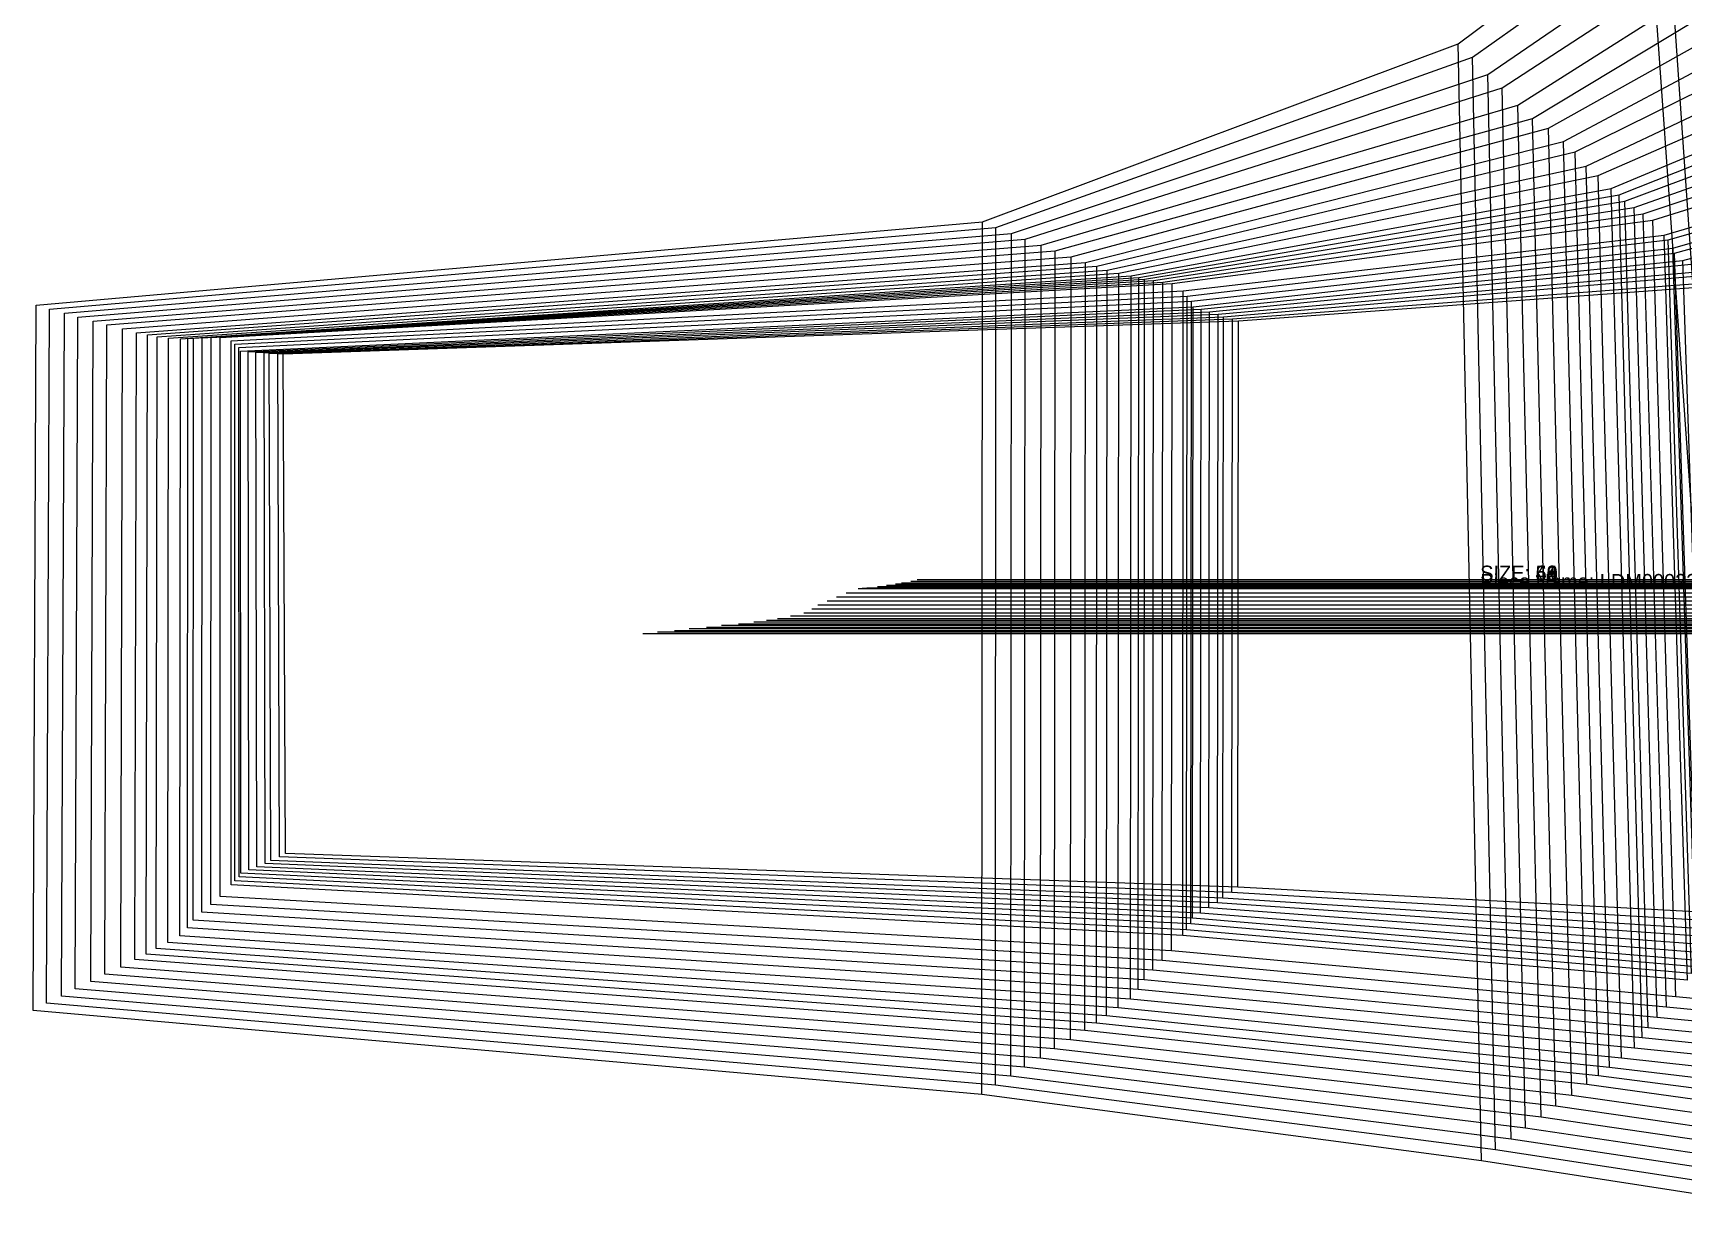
# Model space of a CAD drawing. Extents: x -103 to 6, y 0 to 147.
# Drawn here: x -102.75 to -75.07, y 110.68 to 130.27 of the extents above; entities that cross this region are included whole.
import ezdxf

# ---------------------------------------------------------------- set-up
doc = ezdxf.new("R2010")
doc.units = 0

# ---------------------------------------------------------------- blocks, each defined once
blk = doc.blocks.new('LDM000222D-VS-F-BK_22')
at = {"layer": '1'}
blk.add_lwpolyline([(-74.0444, 115.4865), (-82.5399, 115.9475), (-82.5399, 115.9475), (-98.521, 116.5115), (-98.521, 116.5115), (-98.5546, 124.8905), (-98.5546, 124.8905), (-82.5299, 125.4445), (-82.5299, 125.4445), (-74.4346, 126.0404)], dxfattribs=at)
at = {"layer": '5'}
blk.add_line((-87.9194, 121.1085), (-66.8929, 121.1085), dxfattribs=at)
at = {"layer": '7'}
blk.add_line((-87.9194, 121.1085), (-66.8929, 121.1085), dxfattribs=at)
at = {"layer": '8'}
blk.add_line((-82.5399, 115.9475), (-82.5299, 125.4445), dxfattribs=at)
at = {"layer": '1'}
for s, p in [('SIZE: 22', (-78.4716, 121.0901)), ('Piece Name: LDM000222D-VS-F-BK', (-78.4716, 120.9501))]:
    blk.add_text(s, height=0.25, dxfattribs=at).set_placement(p)
blk = doc.blocks.new('LDM000222D-VS-F-BK_23')
at = {"layer": '1'}
blk.add_lwpolyline([(-74.1451, 115.3549), (-82.6395, 115.8579), (-82.6395, 115.8579), (-98.6191, 116.4539), (-98.6191, 116.4539), (-98.6454, 124.8949), (-98.6454, 124.8949), (-82.6295, 125.4809), (-82.6295, 125.4809), (-74.5353, 126.0967)], dxfattribs=at)
at = {"layer": '5'}
blk.add_line((-88.0256, 121.0819), (-66.9991, 121.0819), dxfattribs=at)
at = {"layer": '7'}
blk.add_line((-88.0256, 121.0819), (-66.9991, 121.0819), dxfattribs=at)
at = {"layer": '8'}
blk.add_line((-82.6395, 115.8579), (-82.6295, 125.4809), dxfattribs=at)
at = {"layer": '1'}
for s, p in [('SIZE: 23', (-78.4715, 121.0901)), ('Piece Name: LDM000222D-VS-F-BK', (-78.4715, 120.9501))]:
    blk.add_text(s, height=0.25, dxfattribs=at).set_placement(p)
blk = doc.blocks.new('LDM000222D-VS-F-BK_24')
at = {"layer": '1'}
blk.add_lwpolyline([(-74.2981, 115.22), (-82.7881, 115.765), (-82.7881, 115.765), (-98.7662, 116.393), (-98.7662, 116.393), (-98.7936, 124.896), (-98.7936, 124.896), (-82.7781, 125.514), (-82.7781, 125.514), (-74.6883, 126.2117)], dxfattribs=at)
at = {"layer": '5'}
blk.add_line((-88.1807, 121.052), (-67.1542, 121.052), dxfattribs=at)
at = {"layer": '7'}
blk.add_line((-88.1807, 121.052), (-67.1542, 121.052), dxfattribs=at)
at = {"layer": '8'}
blk.add_line((-82.7881, 115.765), (-82.7781, 125.514), dxfattribs=at)
at = {"layer": '1'}
for s, p in [('SIZE: 24', (-78.4716, 121.0901)), ('Piece Name: LDM000222D-VS-F-BK', (-78.4716, 120.9501))]:
    blk.add_text(s, height=0.25, dxfattribs=at).set_placement(p)
blk = doc.blocks.new('LDM000222D-VS-F-BK_25')
at = {"layer": '1'}
blk.add_lwpolyline([(-74.3929, 115.0962), (-82.8814, 115.6832), (-82.8814, 115.6832), (-98.8579, 116.3432), (-98.8579, 116.3432), (-98.8778, 124.9082), (-98.8778, 124.9082), (-82.8714, 125.5582), (-82.8714, 125.5582), (-74.7831, 126.2758)], dxfattribs=at)
at = {"layer": '5'}
blk.add_line((-88.283, 121.0332), (-67.2565, 121.0332), dxfattribs=at)
at = {"layer": '7'}
blk.add_line((-88.283, 121.0332), (-67.2565, 121.0332), dxfattribs=at)
at = {"layer": '8'}
blk.add_line((-82.8814, 115.6832), (-82.8714, 125.5582), dxfattribs=at)
at = {"layer": '1'}
for s, p in [('SIZE: 25', (-78.4716, 121.0901)), ('Piece Name: LDM000222D-VS-F-BK', (-78.4716, 120.9501))]:
    blk.add_text(s, height=0.25, dxfattribs=at).set_placement(p)
blk = doc.blocks.new('LDM000222D-VS-F-BK_26')
at = {"layer": '1'}
blk.add_lwpolyline([(-74.5433, 114.9686), (-83.0264, 115.5976), (-83.0264, 115.5976), (-99.0012, 116.2896), (-99.0012, 116.2896), (-99.0167, 124.9166), (-99.0167, 124.9166), (-83.0164, 125.5986), (-83.0164, 125.5986), (-74.9335, 126.398)], dxfattribs=at)
at = {"layer": '5'}
blk.add_line((-88.4362, 121.0106), (-67.4097, 121.0106), dxfattribs=at)
at = {"layer": '7'}
blk.add_line((-88.4362, 121.0106), (-67.4097, 121.0106), dxfattribs=at)
at = {"layer": '8'}
blk.add_line((-83.0264, 115.5976), (-83.0164, 125.5986), dxfattribs=at)
at = {"layer": '1'}
for s, p in [('SIZE: 26', (-78.4716, 121.0901)), ('Piece Name: LDM000222D-VS-F-BK', (-78.4716, 120.9501))]:
    blk.add_text(s, height=0.25, dxfattribs=at).set_placement(p)
blk = doc.blocks.new('LDM000222D-VS-F-BK_27')
at = {"layer": '1'}
blk.add_lwpolyline([(-74.6812, 114.8418), (-83.1626, 115.5128), (-83.1626, 115.5128), (-99.1356, 116.2368), (-99.1356, 116.2368), (-99.1467, 124.9258), (-99.1467, 124.9258), (-83.1526, 125.6398), (-83.1526, 125.6398), (-75.0714, 126.459), (-70.7216, 127.6305)], dxfattribs=at)
at = {"layer": '5'}
blk.add_line((-88.5837, 120.9888), (-67.5572, 120.9888), dxfattribs=at)
at = {"layer": '7'}
blk.add_line((-88.5837, 120.9888), (-67.5572, 120.9888), dxfattribs=at)
at = {"layer": '8'}
for p, q in [((-74.6812, 114.8418), (-75.0714, 126.459)), ((-83.1626, 115.5128), (-83.1526, 125.6398))]:
    blk.add_line(p, q, dxfattribs=at)
at = {"layer": '1'}
for s, p in [('SIZE: 27', (-78.4716, 121.0901)), ('Piece Name: LDM000222D-VS-F-BK', (-78.4716, 120.9501))]:
    blk.add_text(s, height=0.25, dxfattribs=at).set_placement(p)
blk = doc.blocks.new('LDM000222D-VS-F-BK_28')
at = {"layer": '1'}
blk.add_lwpolyline([(-74.8235, 114.7152), (-83.2984, 115.4282), (-83.2984, 115.4282), (-99.2696, 116.1842), (-99.2696, 116.1842), (-99.274, 124.9352), (-99.274, 124.9352), (-83.2884, 125.6812), (-83.2884, 125.6812), (-75.2137, 126.5823), (-70.8732, 127.7785)], dxfattribs=at)
at = {"layer": '5'}
blk.add_line((-88.7295, 120.9672), (-67.703, 120.9672), dxfattribs=at)
at = {"layer": '7'}
blk.add_line((-88.7295, 120.9672), (-67.703, 120.9672), dxfattribs=at)
at = {"layer": '8'}
for p, q in [((-74.8235, 114.7152), (-75.2137, 126.5823)), ((-83.2984, 115.4282), (-83.2884, 125.6812))]:
    blk.add_line(p, q, dxfattribs=at)
at = {"layer": '1'}
for s, p in [('SIZE: 28', (-78.4716, 121.0901)), ('Piece Name: LDM000222D-VS-F-BK', (-78.4716, 120.9501))]:
    blk.add_text(s, height=0.25, dxfattribs=at).set_placement(p)
blk = doc.blocks.new('LDM000222D-VS-F-BK_29')
at = {"layer": '1'}
blk.add_lwpolyline([(-74.8509, 114.6086), (-83.3265, 115.3326), (-83.3265, 115.3326), (-99.2958, 116.1196), (-99.2958, 116.1196), (-99.3005, 124.9966), (-99.3005, 124.9966), (-83.3165, 125.7736), (-83.3165, 125.7736), (-75.2411, 126.6635), (-70.9125, 127.9044)], dxfattribs=at)
at = {"layer": '5'}
blk.add_line((-88.7635, 120.9656), (-67.737, 120.9656), dxfattribs=at)
at = {"layer": '7'}
blk.add_line((-88.7635, 120.9656), (-67.737, 120.9656), dxfattribs=at)
at = {"layer": '8'}
for p, q in [((-74.8509, 114.6086), (-75.2411, 126.6635)), ((-83.3265, 115.3326), (-83.3165, 125.7736))]:
    blk.add_line(p, q, dxfattribs=at)
at = {"layer": '1'}
for s, p in [('SIZE: 29', (-78.4716, 121.0901)), ('Piece Name: LDM000222D-VS-F-BK', (-78.4716, 120.9501))]:
    blk.add_text(s, height=0.25, dxfattribs=at).set_placement(p)
blk = doc.blocks.new('LDM000222D-VS-F-BK_30')
at = {"layer": '1'}
blk.add_lwpolyline([(-74.9288, 114.4984), (-83.4001, 115.2334), (-83.4001, 115.2334), (-99.3675, 116.0514), (-99.3675, 116.0514), (-99.3697, 125.0544), (-99.3697, 125.0544), (-83.3901, 125.8624), (-83.3901, 125.8624), (-75.319, 126.8032), (-70.9875, 128.0375)], dxfattribs=at)
at = {"layer": '5'}
blk.add_line((-88.8404, 120.9604), (-67.8139, 120.9604), dxfattribs=at)
at = {"layer": '7'}
blk.add_line((-88.8404, 120.9604), (-67.8139, 120.9604), dxfattribs=at)
at = {"layer": '8'}
for p, q in [((-74.9288, 114.4984), (-75.319, 126.8032)), ((-83.4001, 115.2334), (-83.3901, 125.8624))]:
    blk.add_line(p, q, dxfattribs=at)
at = {"layer": '1'}
for s, p in [('SIZE: 30', (-78.4716, 121.0901)), ('Piece Name: LDM000222D-VS-F-BK', (-78.4716, 120.9501))]:
    blk.add_text(s, height=0.25, dxfattribs=at).set_placement(p)
blk = doc.blocks.new('LDM000222D-VS-F-BK_31')
at = {"layer": '1'}
blk.add_lwpolyline([(-74.9923, 114.3883), (-83.4643, 115.1343), (-83.4643, 115.1343), (-99.4298, 115.9833), (-99.4298, 115.9833), (-99.4323, 125.1123), (-99.4323, 125.1123), (-83.4543, 125.9513), (-83.4543, 125.9513), (-75.3825, 126.8809), (-71.0665, 128.1598)], dxfattribs=at)
at = {"layer": '5'}
blk.add_line((-88.911, 120.9553), (-67.8845, 120.9553), dxfattribs=at)
at = {"layer": '7'}
blk.add_line((-88.911, 120.9553), (-67.8845, 120.9553), dxfattribs=at)
at = {"layer": '8'}
for p, q in [((-74.9923, 114.3883), (-75.3825, 126.8809)), ((-83.4643, 115.1343), (-83.4543, 125.9513))]:
    blk.add_line(p, q, dxfattribs=at)
at = {"layer": '1'}
for s, p in [('SIZE: 31', (-78.4716, 121.0901)), ('Piece Name: LDM000222D-VS-F-BK', (-78.4716, 120.9501))]:
    blk.add_text(s, height=0.25, dxfattribs=at).set_placement(p)
blk = doc.blocks.new('LDM000222D-VS-F-BK_33')
at = {"layer": '1'}
blk.add_lwpolyline([(-70.6978, 113.682), (-75.1877, 114.1092), (-83.6532, 114.8772), (-83.6532, 114.8772), (-99.6146, 115.7882), (-99.6146, 115.7882), (-99.6168, 125.1692), (-99.6168, 125.1692), (-83.6432, 126.0702), (-83.6432, 126.0702), (-75.5779, 127.1321), (-71.3031, 128.4733)], dxfattribs=at)
at = {"layer": '5'}
blk.add_line((-89.1085, 120.8862), (-68.082, 120.8862), dxfattribs=at)
at = {"layer": '7'}
blk.add_line((-89.1085, 120.8862), (-68.082, 120.8862), dxfattribs=at)
at = {"layer": '8'}
for p, q in [((-75.1877, 114.1092), (-75.5779, 127.1321)), ((-83.6532, 114.8772), (-83.6432, 126.0702))]:
    blk.add_line(p, q, dxfattribs=at)
at = {"layer": '1'}
for s, p in [('SIZE: 33', (-78.4716, 121.0901)), ('Piece Name: LDM000222D-VS-F-BK', (-78.4716, 120.9501))]:
    blk.add_text(s, height=0.25, dxfattribs=at).set_placement(p)
blk = doc.blocks.new('LDM000222D-VS-F-BK_34')
at = {"layer": '1'}
blk.add_lwpolyline([(-70.8594, 113.5024), (-75.346, 113.936), (-83.8094, 114.715), (-83.8094, 114.715), (-99.7687, 115.657), (-99.7687, 115.657), (-99.7666, 125.164), (-99.7666, 125.164), (-83.7994, 126.096), (-83.7994, 126.096), (-75.7362, 127.2387), (-71.499, 128.6495)], dxfattribs=at)
at = {"layer": '5'}
blk.add_line((-89.2701, 120.818), (-68.2436, 120.818), dxfattribs=at)
at = {"layer": '7'}
blk.add_line((-89.2701, 120.818), (-68.2436, 120.818), dxfattribs=at)
at = {"layer": '8'}
for p, q in [((-75.346, 113.936), (-75.7362, 127.2387)), ((-83.8094, 114.715), (-83.7994, 126.096))]:
    blk.add_line(p, q, dxfattribs=at)
at = {"layer": '1'}
for s, p in [('SIZE: 34', (-78.4716, 121.0901)), ('Piece Name: LDM000222D-VS-F-BK', (-78.4716, 120.9501))]:
    blk.add_text(s, height=0.25, dxfattribs=at).set_placement(p)
blk = doc.blocks.new('LDM000222D-VS-F-BK_35')
at = {"layer": '1'}
blk.add_lwpolyline([(-71.0179, 113.3226), (-75.5011, 113.7627), (-83.9624, 114.5527), (-83.9624, 114.5527), (-99.9195, 115.5257), (-99.9195, 115.5257), (-99.9163, 125.1587), (-99.9163, 125.1587), (-83.9524, 126.1217), (-83.9524, 126.1217), (-75.8913, 127.3453), (-71.6926, 128.8261)], dxfattribs=at)
at = {"layer": '5'}
blk.add_line((-89.4286, 120.7497), (-68.4021, 120.7497), dxfattribs=at)
at = {"layer": '7'}
blk.add_line((-89.4286, 120.7497), (-68.4021, 120.7497), dxfattribs=at)
at = {"layer": '8'}
for p, q in [((-75.5011, 113.7627), (-75.8913, 127.3453)), ((-83.9624, 114.5527), (-83.9524, 126.1217))]:
    blk.add_line(p, q, dxfattribs=at)
at = {"layer": '1'}
for s, p in [('SIZE: 35', (-78.4716, 121.0901)), ('Piece Name: LDM000222D-VS-F-BK', (-78.4716, 120.9501))]:
    blk.add_text(s, height=0.25, dxfattribs=at).set_placement(p)
blk = doc.blocks.new('LDM000222D-VS-F-BK_36')
at = {"layer": '1'}
blk.add_lwpolyline([(-71.1739, 113.1432), (-75.6536, 113.5897), (-84.1127, 114.3907), (-84.1127, 114.3907), (-100.0676, 115.3947), (-100.0676, 115.3947), (-100.0633, 125.1537), (-100.0633, 125.1537), (-84.1028, 126.1477), (-84.1028, 126.1477), (-76.0437, 127.4519), (-71.8873, 129.0026)], dxfattribs=at)
at = {"layer": '5'}
blk.add_line((-89.5846, 120.6817), (-68.5581, 120.6817), dxfattribs=at)
at = {"layer": '7'}
blk.add_line((-89.5846, 120.6817), (-68.5581, 120.6817), dxfattribs=at)
at = {"layer": '8'}
for p, q in [((-75.6536, 113.5897), (-76.0437, 127.4519)), ((-84.1127, 114.3907), (-84.1028, 126.1477))]:
    blk.add_line(p, q, dxfattribs=at)
at = {"layer": '1'}
for s, p in [('SIZE: 36', (-78.4716, 121.0901)), ('Piece Name: LDM000222D-VS-F-BK', (-78.4716, 120.9501))]:
    blk.add_text(s, height=0.25, dxfattribs=at).set_placement(p)
blk = doc.blocks.new('LDM000222D-VS-F-BK_37')
at = {"layer": '1'}
blk.add_lwpolyline([(-71.2765, 112.969), (-75.752, 113.4187), (-84.209, 114.2307), (-84.209, 114.2307), (-100.1614, 115.2657), (-100.1614, 115.2657), (-100.1557, 125.1507), (-100.1557, 125.1507), (-84.199, 126.1757), (-84.199, 126.1757), (-76.1422, 127.5603), (-72.0343, 129.1841)], dxfattribs=at)
at = {"layer": '5'}
blk.add_line((-89.6872, 120.6157), (-68.6607, 120.6157), dxfattribs=at)
at = {"layer": '7'}
blk.add_line((-89.6872, 120.6157), (-68.6607, 120.6157), dxfattribs=at)
at = {"layer": '8'}
for p, q in [((-75.752, 113.4187), (-76.1422, 127.5603)), ((-84.209, 114.2307), (-84.199, 126.1757))]:
    blk.add_line(p, q, dxfattribs=at)
at = {"layer": '1'}
for s, p in [('SIZE: 37', (-78.4716, 121.0901)), ('Piece Name: LDM000222D-VS-F-BK', (-78.4716, 120.9501))]:
    blk.add_text(s, height=0.25, dxfattribs=at).set_placement(p)
blk = doc.blocks.new('LDM000222D-VS-F-BK_38')
at = {"layer": '1'}
blk.add_lwpolyline([(-71.4127, 112.7913), (-75.8839, 113.2441), (-84.3386, 114.0671), (-84.3386, 114.0671), (-100.2886, 115.1331), (-100.2886, 115.1331), (-100.2815, 125.1441), (-100.2815, 125.1441), (-84.3286, 126.2001), (-84.3286, 126.2001), (-76.2741, 127.6649), (-72.2134, 129.3619)], dxfattribs=at)
at = {"layer": '5'}
blk.add_line((-89.8234, 120.5461), (-68.7969, 120.5461), dxfattribs=at)
at = {"layer": '7'}
blk.add_line((-89.8234, 120.5461), (-68.7969, 120.5461), dxfattribs=at)
at = {"layer": '8'}
for p, q in [((-75.8839, 113.2441), (-76.2741, 127.6649)), ((-84.3386, 114.0671), (-84.3286, 126.2001))]:
    blk.add_line(p, q, dxfattribs=at)
at = {"layer": '1'}
for s, p in [('SIZE: 38', (-78.4715, 121.0901)), ('Piece Name: LDM000222D-VS-F-BK', (-78.4715, 120.9501))]:
    blk.add_text(s, height=0.25, dxfattribs=at).set_placement(p)
blk = doc.blocks.new('LDM000222D-VS-F-BK_40')
at = {"layer": '1'}
blk.add_lwpolyline([(-71.6343, 112.5864), (-76.1024, 113.0809), (-84.5458, 113.9239), (-84.5458, 113.9239), (-100.4934, 115.0209), (-100.4934, 115.0209), (-100.4798, 125.1579), (-100.4798, 125.1579), (-84.5358, 126.2449), (-84.5358, 126.2449), (-76.4926, 127.8824), (-72.4896, 129.6322)], dxfattribs=at)
at = {"layer": '5'}
blk.add_line((-90.045, 120.4969), (-69.0185, 120.4969), dxfattribs=at)
at = {"layer": '7'}
blk.add_line((-90.045, 120.4969), (-69.0185, 120.4969), dxfattribs=at)
at = {"layer": '8'}
for p, q in [((-76.1024, 113.0809), (-76.4926, 127.8824)), ((-84.5458, 113.9239), (-84.5358, 126.2449))]:
    blk.add_line(p, q, dxfattribs=at)
at = {"layer": '1'}
for s, p in [('SIZE: 40', (-78.4716, 121.0901)), ('Piece Name: LDM000222D-VS-F-BK', (-78.4716, 120.9501))]:
    blk.add_text(s, height=0.25, dxfattribs=at).set_placement(p)
blk = doc.blocks.new('LDM000222D-VS-F-BK_42')
at = {"layer": '1'}
blk.add_lwpolyline([(-71.851, 112.3885), (-76.3049, 112.9244), (-84.7435, 113.7874), (-84.7435, 113.7874), (-100.6887, 114.9154), (-100.6887, 114.9154), (-100.6721, 125.1784), (-100.6721, 125.1784), (-84.7336, 126.2964), (-84.7336, 126.2964), (-76.6951, 128.043), (-72.7672, 129.8979)], dxfattribs=at)
at = {"layer": '5'}
blk.add_line((-90.2616, 120.4544), (-69.2351, 120.4544), dxfattribs=at)
at = {"layer": '7'}
blk.add_line((-90.2616, 120.4544), (-69.2351, 120.4544), dxfattribs=at)
at = {"layer": '8'}
for p, q in [((-76.3049, 112.9244), (-76.6951, 128.043)), ((-84.7435, 113.7874), (-84.7336, 126.2964))]:
    blk.add_line(p, q, dxfattribs=at)
at = {"layer": '1'}
for s, p in [('SIZE: 42', (-78.4716, 121.0901)), ('Piece Name: LDM000222D-VS-F-BK', (-78.4716, 120.9501))]:
    blk.add_text(s, height=0.25, dxfattribs=at).set_placement(p)
blk = doc.blocks.new('LDM000222D-VS-F-BK_44')
at = {"layer": '1'}
blk.add_lwpolyline([(-72.0361, 112.2043), (-76.4866, 112.7818), (-84.9123, 113.6648), (-84.9123, 113.6648), (-100.8548, 114.8238), (-100.8548, 114.8238), (-100.8334, 125.2128), (-100.8334, 125.2128), (-84.9023, 126.3618), (-84.9023, 126.3618), (-76.8768, 128.2803), (-73.0137, 130.1877)], dxfattribs=at)
at = {"layer": '5'}
blk.add_line((-90.4468, 120.4258), (-69.4203, 120.4258), dxfattribs=at)
at = {"layer": '7'}
blk.add_line((-90.4468, 120.4258), (-69.4203, 120.4258), dxfattribs=at)
at = {"layer": '8'}
for p, q in [((-76.4866, 112.7818), (-76.8768, 128.2803)), ((-84.9123, 113.6648), (-84.9023, 126.3618))]:
    blk.add_line(p, q, dxfattribs=at)
at = {"layer": '1'}
for s, p in [('SIZE: 44', (-78.4716, 121.0901)), ('Piece Name: LDM000222D-VS-F-BK', (-78.4716, 120.9501))]:
    blk.add_text(s, height=0.25, dxfattribs=at).set_placement(p)
blk = doc.blocks.new('LDM000222D-VS-F-BK_46')
at = {"layer": '1'}
blk.add_lwpolyline([(-72.2505, 112.0196), (-76.6853, 112.6385), (-85.1055, 113.5415), (-85.1055, 113.5415), (-101.0454, 114.7315), (-101.0454, 114.7315), (-101.0197, 125.2465), (-101.0197, 125.2465), (-85.0955, 126.4265), (-85.0955, 126.4265), (-77.0755, 128.4533), (-73.2942, 130.4659)], dxfattribs=at)
at = {"layer": '5'}
blk.add_line((-90.6612, 120.3965), (-69.6347, 120.3965), dxfattribs=at)
at = {"layer": '7'}
blk.add_line((-90.6612, 120.3965), (-69.6347, 120.3965), dxfattribs=at)
at = {"layer": '8'}
for p, q in [((-76.6853, 112.6385), (-77.0755, 128.4533)), ((-85.1055, 113.5415), (-85.0955, 126.4265))]:
    blk.add_line(p, q, dxfattribs=at)
at = {"layer": '1'}
for s, p in [('SIZE: 46', (-78.4715, 121.0901)), ('Piece Name: LDM000222D-VS-F-BK', (-78.4715, 120.9501))]:
    blk.add_text(s, height=0.25, dxfattribs=at).set_placement(p)
blk = doc.blocks.new('LDM000222D-VS-F-BK_48')
at = {"layer": '1'}
blk.add_lwpolyline([(-72.5044, 111.8259), (-76.9333, 112.4527), (-85.345, 113.3857), (-85.345, 113.3857), (-101.2823, 114.6067), (-101.2823, 114.6067), (-101.2531, 125.3097), (-101.2531, 125.3097), (-85.335, 126.5207), (-85.335, 126.5207), (-77.3235, 128.6773), (-73.6115, 130.7507)], dxfattribs=at)
at = {"layer": '5'}
blk.add_line((-90.9151, 120.3657), (-69.8886, 120.3657), dxfattribs=at)
at = {"layer": '7'}
blk.add_line((-90.9151, 120.3657), (-69.8886, 120.3657), dxfattribs=at)
at = {"layer": '8'}
for p, q in [((-76.9333, 112.4527), (-77.3235, 128.6773)), ((-85.345, 113.3857), (-85.335, 126.5207))]:
    blk.add_line(p, q, dxfattribs=at)
at = {"layer": '1'}
for s, p in [('SIZE: 48', (-78.4715, 121.0901)), ('Piece Name: LDM000222D-VS-F-BK', (-78.4715, 120.9501))]:
    blk.add_text(s, height=0.25, dxfattribs=at).set_placement(p)
blk = doc.blocks.new('LDM000222D-VS-F-BK_50')
at = {"layer": '1'}
blk.add_lwpolyline([(-72.7927, 111.6376), (-77.2023, 112.2721), (-85.614, 113.2351), (-85.614, 113.2351), (-101.5485, 114.4871), (-101.5485, 114.4871), (-101.5171, 125.3781), (-101.5171, 125.3781), (-85.604, 126.6201), (-85.604, 126.6201), (-77.5925, 128.8427), (-73.9667, 131.0301)], dxfattribs=at)
at = {"layer": '5'}
blk.add_line((-91.2034, 120.3401), (-70.1769, 120.3401), dxfattribs=at)
at = {"layer": '7'}
blk.add_line((-91.2034, 120.3401), (-70.1769, 120.3401), dxfattribs=at)
at = {"layer": '8'}
for p, q in [((-77.2023, 112.2721), (-77.5925, 128.8427)), ((-85.614, 113.2351), (-85.604, 126.6201))]:
    blk.add_line(p, q, dxfattribs=at)
at = {"layer": '1'}
for s, p in [('SIZE: 50', (-78.4716, 121.0901)), ('Piece Name: LDM000222D-VS-F-BK', (-78.4716, 120.9501))]:
    blk.add_text(s, height=0.25, dxfattribs=at).set_placement(p)
blk = doc.blocks.new('LDM000222D-VS-F-BK_52')
at = {"layer": '1'}
blk.add_lwpolyline([(-73.0447, 111.4443), (-77.4476, 112.0867), (-85.8505, 113.0797), (-85.8505, 113.0797), (-101.7822, 114.3627), (-101.7822, 114.3627), (-101.7458, 125.4417), (-101.7458, 125.4417), (-85.8405, 126.7147), (-85.8405, 126.7147), (-77.8378, 129.0662), (-74.2862, 131.3145)], dxfattribs=at)
at = {"layer": '5'}
blk.add_line((-91.4554, 120.3097), (-70.4289, 120.3097), dxfattribs=at)
at = {"layer": '7'}
blk.add_line((-91.4554, 120.3097), (-70.4289, 120.3097), dxfattribs=at)
at = {"layer": '8'}
for p, q in [((-77.4476, 112.0867), (-77.8378, 129.0662)), ((-85.8505, 113.0797), (-85.8405, 126.7147))]:
    blk.add_line(p, q, dxfattribs=at)
at = {"layer": '1'}
for s, p in [('SIZE: 52', (-78.4716, 121.0901)), ('Piece Name: LDM000222D-VS-F-BK', (-78.4716, 120.9501))]:
    blk.add_text(s, height=0.25, dxfattribs=at).set_placement(p)
blk = doc.blocks.new('LDM000222D-VS-F-BK_54')
at = {"layer": '1'}
blk.add_lwpolyline([(-73.3327, 111.2561), (-77.7135, 111.9061), (-86.1164, 112.9291), (-86.1164, 112.9291), (-102.0454, 114.2431), (-102.0454, 114.2431), (-102.0008, 125.5101), (-102.0008, 125.5101), (-86.1064, 126.8141), (-86.1064, 126.8141), (-78.1036, 129.3556), (-74.6437, 131.6107)], dxfattribs=at)
at = {"layer": '5'}
blk.add_line((-91.7434, 120.2841), (-70.7169, 120.2841), dxfattribs=at)
at = {"layer": '7'}
blk.add_line((-91.7434, 120.2841), (-70.7169, 120.2841), dxfattribs=at)
at = {"layer": '8'}
for p, q in [((-77.7135, 111.9061), (-78.1036, 129.3556)), ((-86.1164, 112.9291), (-86.1064, 126.8141))]:
    blk.add_line(p, q, dxfattribs=at)
at = {"layer": '1'}
for s, p in [('SIZE: 54', (-78.4716, 121.0901)), ('Piece Name: LDM000222D-VS-F-BK', (-78.4716, 120.9501))]:
    blk.add_text(s, height=0.25, dxfattribs=at).set_placement(p)
blk = doc.blocks.new('LDM000222D-VS-F-BK_56')
at = {"layer": '1'}
blk.add_lwpolyline([(-73.5815, 111.0632), (-77.9548, 111.7211), (-86.3487, 112.7741), (-86.3487, 112.7741), (-102.2746, 114.1191), (-102.2746, 114.1191), (-102.227, 125.5741), (-102.227, 125.5741), (-86.3387, 126.9091), (-86.3387, 126.9091), (-78.345, 129.5789), (-74.9679, 131.8942)], dxfattribs=at)
at = {"layer": '5'}
blk.add_line((-91.9922, 120.2541), (-70.9657, 120.2541), dxfattribs=at)
at = {"layer": '7'}
blk.add_line((-91.9922, 120.2541), (-70.9657, 120.2541), dxfattribs=at)
at = {"layer": '8'}
for p, q in [((-77.9548, 111.7211), (-78.345, 129.5789)), ((-86.3487, 112.7741), (-86.3387, 126.9091))]:
    blk.add_line(p, q, dxfattribs=at)
at = {"layer": '1'}
for s, p in [('SIZE: 56', (-78.4716, 121.0901)), ('Piece Name: LDM000222D-VS-F-BK', (-78.4716, 120.9501))]:
    blk.add_text(s, height=0.25, dxfattribs=at).set_placement(p)
blk = doc.blocks.new('LDM000222D-VS-F-BK_58')
at = {"layer": '1'}
blk.add_lwpolyline([(-73.8639, 110.8755), (-78.2131, 111.5409), (-86.6069, 112.6239), (-86.6069, 112.6239), (-102.5298, 113.9999), (-102.5298, 113.9999), (-102.477, 125.6429), (-102.477, 125.6429), (-86.5969, 127.0089), (-86.5969, 127.0089), (-78.6032, 129.8677), (-75.3293, 132.1889), (-74.5874, 132.8576)], dxfattribs=at)
at = {"layer": '5'}
blk.add_line((-92.2745, 120.2289), (-71.2481, 120.2289), dxfattribs=at)
at = {"layer": '7'}
blk.add_line((-92.2745, 120.2289), (-71.2481, 120.2289), dxfattribs=at)
at = {"layer": '8'}
for p, q in [((-75.3293, 132.1889), (-73.8639, 110.8755)), ((-78.2131, 111.5409), (-78.6032, 129.8677)), ((-86.6069, 112.6239), (-86.5969, 127.0089))]:
    blk.add_line(p, q, dxfattribs=at)
at = {"layer": '1'}
for s, p in [('SIZE: 58', (-78.4716, 121.0901)), ('Piece Name: LDM000222D-VS-F-BK', (-78.4716, 120.9501))]:
    blk.add_text(s, height=0.25, dxfattribs=at).set_placement(p)
blk = doc.blocks.new('LDM000222D-VS-F-BK_60')
at = {"layer": '1'}
blk.add_lwpolyline([(-74.1098, 110.683), (-78.4509, 111.3562), (-86.8351, 112.4692), (-86.8351, 112.4692), (-102.755, 113.8762), (-102.755, 113.8762), (-102.6991, 125.7072), (-102.6991, 125.7072), (-86.8251, 127.1042), (-86.8251, 127.1042), (-78.8411, 130.09), (-75.657, 132.4713), (-74.9322, 133.1585)], dxfattribs=at)
at = {"layer": '5'}
blk.add_line((-92.5205, 120.1992), (-71.494, 120.1992), dxfattribs=at)
at = {"layer": '7'}
blk.add_line((-92.5205, 120.1992), (-71.494, 120.1992), dxfattribs=at)
at = {"layer": '8'}
for p, q in [((-75.657, 132.4713), (-74.1098, 110.683)), ((-78.4509, 111.3562), (-78.8411, 130.09)), ((-86.8351, 112.4692), (-86.8251, 127.1042))]:
    blk.add_line(p, q, dxfattribs=at)
at = {"layer": '1'}
for s, p in [('SIZE: 60', (-78.4716, 121.0901)), ('Piece Name: LDM000222D-VS-F-BK', (-78.4716, 120.9501))]:
    blk.add_text(s, height=0.25, dxfattribs=at).set_placement(p)

msp = doc.modelspace()

# ---------------------------------------------------------------- block references
at = {"layer": '1'}
for name in ['LDM000222D-VS-F-BK_60', 'LDM000222D-VS-F-BK_58', 'LDM000222D-VS-F-BK_56', 'LDM000222D-VS-F-BK_54', 'LDM000222D-VS-F-BK_52', 'LDM000222D-VS-F-BK_50', 'LDM000222D-VS-F-BK_48', 'LDM000222D-VS-F-BK_46', 'LDM000222D-VS-F-BK_44', 'LDM000222D-VS-F-BK_42', 'LDM000222D-VS-F-BK_40', 'LDM000222D-VS-F-BK_38', 'LDM000222D-VS-F-BK_37', 'LDM000222D-VS-F-BK_36', 'LDM000222D-VS-F-BK_35', 'LDM000222D-VS-F-BK_34', 'LDM000222D-VS-F-BK_33', 'LDM000222D-VS-F-BK_31', 'LDM000222D-VS-F-BK_30', 'LDM000222D-VS-F-BK_29', 'LDM000222D-VS-F-BK_28', 'LDM000222D-VS-F-BK_27', 'LDM000222D-VS-F-BK_26', 'LDM000222D-VS-F-BK_25', 'LDM000222D-VS-F-BK_24', 'LDM000222D-VS-F-BK_23', 'LDM000222D-VS-F-BK_22']:
    msp.add_blockref(name, (0, 0), dxfattribs=at)

doc.saveas('drawing.dxf')
